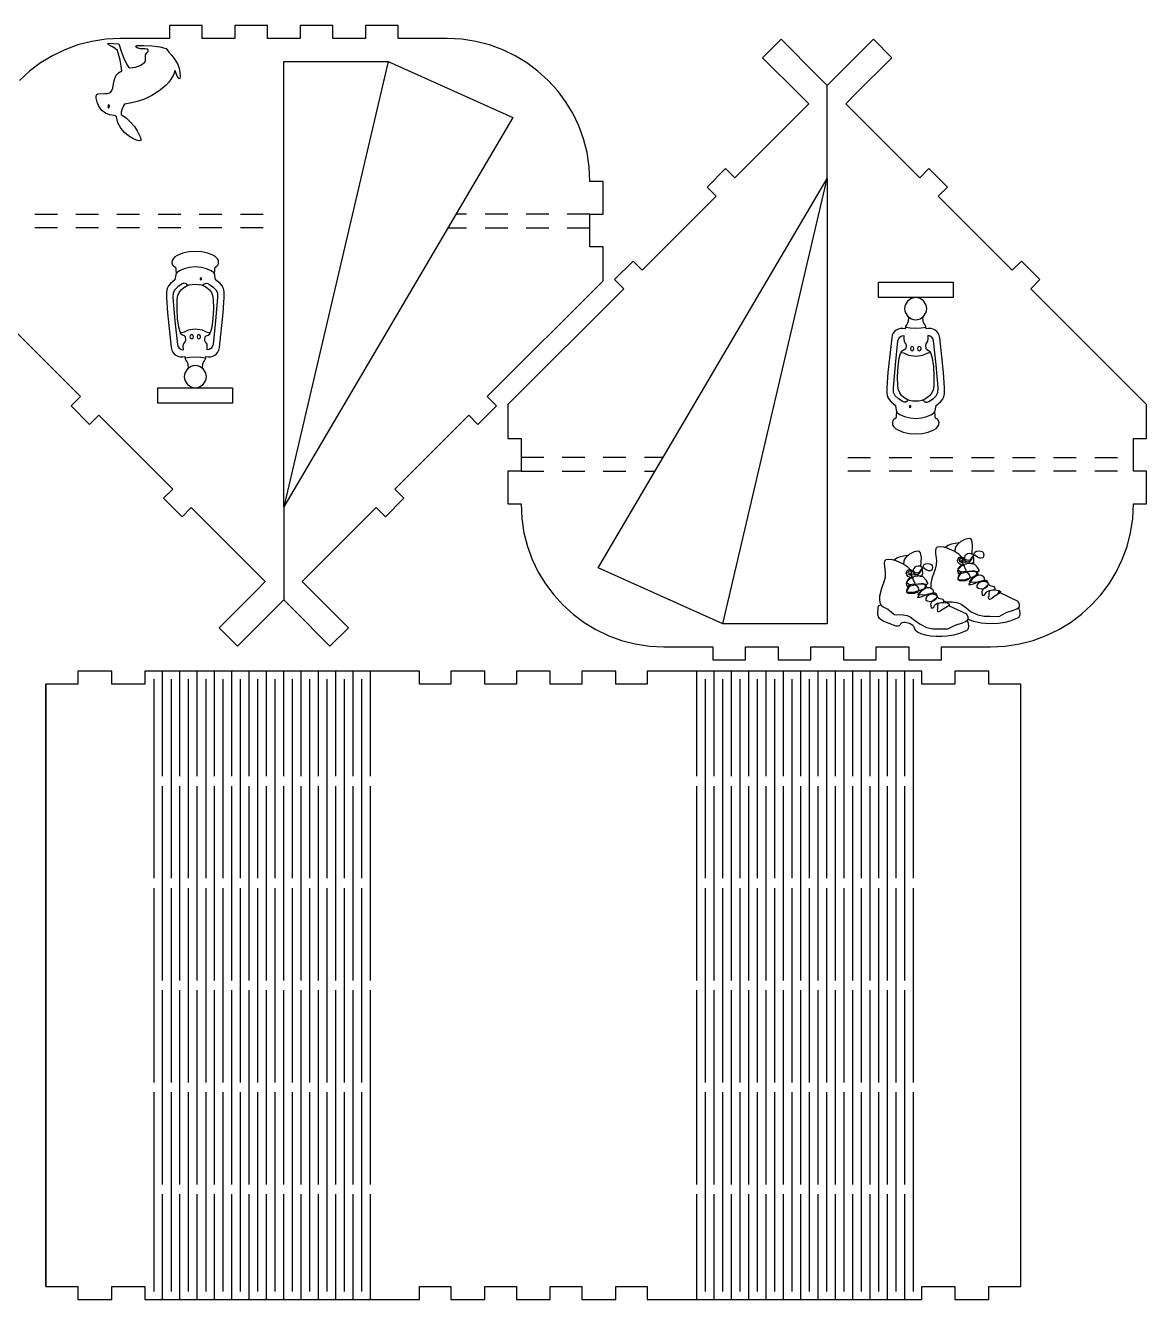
# Model space of a CAD drawing. Header units: millimetres. Extents: x 230 to 670, y 181 to 474.
# Drawn here: x 413.2 to 670.4, y 181.4 to 473.9 of the extents above; entities that cross this region are included whole.
import ezdxf

# ---------------------------------------------------------------- set-up
doc = ezdxf.new("R2010")
doc.units = ezdxf.units.MM
doc.layers.get('0').update_dxf_attribs({"linetype": 'CONTINUOUS', "true_color": 0xffffff})

msp = doc.modelspace()

# ---------------------------------------------------------------- linework, layer by layer
at = {"linetype": 'CONTINUOUS', "true_color": 0xffffff}
for points in [[(542.71, 423.06), (542.71, 430.56), (545.71, 430.56), (545.71, 438.06), (542.71, 438.06), (542.54, 441.42), (542.04, 444.67), (541.23, 447.81), (540.13, 450.83), (538.75, 453.69), (537.11, 456.4), (535.22, 458.92), (533.1, 461.25), (530.77, 463.36), (528.25, 465.25), (525.55, 466.89), (522.68, 468.27), (519.67, 469.38), (516.53, 470.18), (513.27, 470.68), (509.92, 470.85), (498.7, 470.85), (498.7, 473.85), (491.2, 473.85), (491.2, 470.85), (483.7, 470.85), (483.7, 473.85), (476.2, 473.85), (476.2, 470.85), (472.45, 470.85), (468.7, 470.85), (468.7, 473.85), (461.2, 473.85), (461.2, 470.85), (453.7, 470.85), (453.7, 473.85), (446.2, 473.85), (446.2, 470.85), (434.97, 470.85), (431.62, 470.68), (428.36, 470.18), (425.22, 469.38), (422.21, 468.27), (419.34, 466.89), (416.64, 465.25), (414.12, 463.36), (411.79, 461.25)], [(429.88, 458.14), (431.38, 458.2), (432.02, 458.24), (432.67, 458.49), (432.99, 458.89), (433.18, 459.46), (433.45, 460.94), (433.65, 461.71), (433.98, 462.42), (434.5, 463.01), (435.27, 463.41), (435.16, 464.48), (434.9, 465.86), (434.25, 468.1), (433.76, 468.57), (432.99, 469), (432.32, 469.39), (432.14, 469.59), (432.13, 469.79), (434.57, 469.65), (435.17, 467.72), (435.89, 465.94), (436.56, 464.64), (436.82, 464.27), (437.01, 464.14), (438.39, 464.3), (439.63, 464.73), (440.49, 465.33), (440.71, 465.68), (440.75, 466.03), (440.69, 466.66), (440.73, 467.09), (441, 467.57), (441.29, 467.84), (441.34, 468.01), (441.3, 468.27), (441.06, 468.44), (440.6, 468.48), (439.54, 468.47), (438.92, 468.63), (438.56, 468.89), (438.5, 469.14), (438.8, 469.27), (440.31, 469.29), (442.17, 469.19), (444, 468.95), (445.42, 468.55), (446.03, 467.7), (446.72, 466.99), (447.47, 466.07), (448.05, 465.06), (448.43, 464.03), (448.62, 463.01), (448.66, 462.14), (448.59, 461.7), (448.44, 461.61), (448.24, 461.78), (447.81, 462.59), (447.54, 463.48), (447.13, 462.53), (446.62, 461.64), (446.03, 460.83), (445.36, 460.09), (443.85, 458.81), (442.18, 457.77), (440.46, 456.97), (438.77, 456.39), (437.21, 456), (435.89, 455.8), (435.63, 455.42), (435.34, 454.69), (435.13, 453.92), (435.13, 453.45), (436.34, 452.56), (437.36, 451.61), (438.17, 450.63), (438.8, 449.7), (439.54, 448.17), (439.66, 447.68), (439.64, 447.44), (439.28, 447.39), (438.63, 447.55), (437.78, 447.92), (436.83, 448.5), (435.88, 449.29), (435.03, 450.29), (434.38, 451.48), (434.02, 452.89), (433.86, 453.13), (433.51, 453.22), (432.42, 453.35), (431.54, 453.69), (430.68, 454.36), (430.29, 454.86), (429.94, 455.48), (429.64, 456.24), (429.42, 457.16), (429.41, 457.7), (429.55, 457.97), (429.88, 458.14), (429.88, 458.14), (429.88, 458.14), (429.88, 458.14)], [(526.89, 379), (526.89, 371.5), (523.89, 371.5), (523.89, 364), (526.89, 364), (527.06, 360.64), (527.56, 357.39), (528.37, 354.24), (529.47, 351.23), (530.85, 348.37), (532.49, 345.66), (534.38, 343.14), (536.5, 340.81), (538.83, 338.69), (541.35, 336.81), (544.05, 335.16), (546.92, 333.78), (549.93, 332.68), (553.07, 331.87), (556.33, 331.38), (559.68, 331.21), (570.91, 331.21), (570.91, 328.21), (578.41, 328.21), (578.41, 331.21), (585.91, 331.21), (585.91, 328.21), (593.41, 328.21), (593.41, 331.21), (597.16, 331.21), (600.91, 331.21), (600.91, 328.21), (608.41, 328.21), (608.41, 331.21), (615.91, 331.21), (615.91, 328.21), (623.41, 328.21), (623.41, 331.21), (634.63, 331.21), (637.98, 331.38), (641.24, 331.87), (644.38, 332.68), (647.39, 333.78), (650.26, 335.16), (652.96, 336.81), (655.48, 338.69), (657.81, 340.81), (659.93, 343.14), (661.82, 345.66), (663.46, 348.37), (664.84, 351.23), (665.94, 354.24), (666.75, 357.39), (667.25, 360.64), (667.42, 364), (670.42, 364), (670.42, 371.5), (667.42, 371.5), (667.42, 379), (670.42, 379), (670.42, 386.84), (643.84, 413.41), (645.96, 415.53), (641.72, 419.78), (639.6, 417.65), (622.62, 434.63), (624.74, 436.76), (620.5, 441), (618.38, 438.88), (601.4, 455.86), (603.52, 457.98), (612, 466.46), (607.76, 470.71), (601.4, 464.34), (597.16, 460.1), (595.03, 462.22), (586.55, 470.71), (582.31, 466.46), (590.79, 457.98), (592.91, 455.86), (575.93, 438.88), (573.81, 441), (569.57, 436.76), (571.69, 434.63), (554.71, 417.65), (552.59, 419.78), (548.35, 415.53), (550.47, 413.41), (523.89, 386.84), (523.89, 379), (526.89, 379), (526.89, 379), (526.89, 379)], [(472.45, 363.33), (472.45, 465.6), (496.42, 465.6), (472.45, 363.33), (472.45, 363.33), (472.45, 363.33)], [(496.42, 465.6), (525.03, 452.73), (472.45, 363.33), (472.45, 341.96)], [(573.18, 336.46), (544.58, 349.33), (597.16, 438.72), (597.16, 460.1)], [(432.26, 454.9), (432.39, 455.04), (432.43, 455.32), (432.37, 455.59), (432.2, 455.66), (432.09, 455.26), (432.13, 455.01), (432.26, 454.9), (432.26, 454.9), (432.26, 454.9), (432.26, 454.9)], [(597.16, 438.72), (597.16, 336.46), (573.18, 336.46), (597.16, 438.72), (597.16, 438.72), (597.16, 438.72)], [(415.3, 430.56), (420.49, 430.56)], [(424.74, 430.56), (429.93, 430.56)], [(434.17, 430.56), (439.37, 430.56)], [(443.61, 430.56), (448.81, 430.56)], [(453.05, 430.56), (458.25, 430.56)], [(462.49, 430.56), (467.69, 430.56)], [(514.39, 430.56), (511.99, 430.56)], [(523.83, 430.56), (518.63, 430.56)], [(533.27, 430.56), (528.07, 430.56)], [(542.71, 430.56), (537.51, 430.56)], [(420.49, 427.42), (415.3, 427.42)], [(429.93, 427.42), (424.74, 427.42)], [(439.37, 427.42), (434.17, 427.42)], [(448.81, 427.42), (443.61, 427.42)], [(458.25, 427.42), (453.05, 427.42)], [(467.69, 427.42), (462.49, 427.42)], [(510.14, 427.42), (514.39, 427.42)], [(518.63, 427.42), (523.83, 427.42)], [(528.07, 427.42), (533.27, 427.42)], [(537.51, 427.42), (542.71, 427.42)], [(399.18, 415.22), (425.76, 388.65), (423.64, 386.52), (427.88, 382.28), (430, 384.4), (446.98, 367.42), (444.86, 365.3), (449.1, 361.06), (451.22, 363.18), (468.2, 346.2), (466.08, 344.08), (457.6, 335.59), (461.84, 331.35), (468.2, 337.71), (472.45, 341.96), (474.57, 339.84), (483.05, 331.35), (487.29, 335.59), (478.81, 344.08), (476.69, 346.2), (493.67, 363.18), (495.79, 361.06), (500.03, 365.3), (497.91, 367.42), (514.89, 384.4), (517.01, 382.28), (521.25, 386.52), (519.13, 388.65), (545.71, 415.22), (545.71, 423.06), (542.71, 423.06), (542.71, 423.06), (542.71, 423.06)], [(456.46, 416.83), (456.63, 417.5), (456.62, 418), (456.7, 418.35), (457.1, 418.61), (457.38, 418.88), (457.5, 419.34), (457.46, 419.86), (457.24, 420.29), (456.81, 420.7), (456.28, 421.05), (455.04, 421.56), (453.62, 421.86), (452.14, 421.99), (450.67, 421.86), (449.25, 421.56), (448, 421.05), (447.48, 420.7), (447.04, 420.29), (446.83, 419.86), (446.78, 419.34), (446.9, 418.88), (447.18, 418.61), (447.59, 418.35), (447.66, 418), (447.66, 417.5), (447.83, 416.83)], [(453.8, 395.14), (453.88, 396.14), (454.01, 396.55), (454.22, 396.83), (454.49, 397.29), (454.53, 397.88), (455.1, 397.79), (455.64, 397.8), (456.15, 397.92), (456.61, 398.14), (457, 398.46), (457.31, 398.86), (457.54, 399.34), (457.66, 399.9), (458.51, 407.89), (458.75, 411.43), (458.74, 412.69), (458.62, 413.47), (458.27, 414.11), (457.81, 414.59), (456.81, 415.44), (456.54, 416.97), (455.76, 417.55), (454.69, 417.98), (453.45, 418.27), (452.14, 418.44), (450.84, 418.27), (449.59, 417.98), (448.53, 417.55), (447.74, 416.97), (447.48, 415.44), (446.47, 414.59), (446.02, 414.11), (445.66, 413.47), (445.54, 412.69), (445.54, 411.43), (445.77, 407.89), (446.63, 399.9), (446.75, 399.34), (446.97, 398.86), (447.29, 398.46), (447.68, 398.14), (448.13, 397.92), (448.64, 397.8), (449.19, 397.79), (449.76, 397.88), (449.8, 397.29), (450.06, 396.83), (450.28, 396.55), (450.4, 396.14), (450.49, 395.14)], [(453.43, 415.44), (453.57, 415.51), (453.62, 415.66), (453.57, 415.82), (453.43, 415.89), (453.29, 415.82), (453.24, 415.66), (453.29, 415.51), (453.43, 415.44), (453.43, 415.44), (453.43, 415.44), (453.43, 415.44)], [(450.44, 414.19), (450.17, 414.47), (449.86, 414.65), (449.51, 414.68), (449.1, 414.51), (448.1, 413.83), (447.42, 413.2), (447.07, 412.45), (447.02, 411.38), (447.48, 406.07), (448.07, 400.62), (448.24, 400.05), (448.55, 399.66), (448.95, 399.43), (449.4, 399.38), (449.39, 400.15), (449.46, 400.71), (449.65, 401.03), (449.85, 401.26), (449.93, 401.63), (449.86, 402.37), (449.63, 402.62), (449.22, 402.79), (448.85, 403.02), (448.75, 403.19), (448.73, 403.43)], [(452.14, 414.46), (452.86, 414.42), (453.57, 414.28), (454.24, 414.02), (454.85, 413.65), (455.39, 413.17), (455.82, 412.56), (456.12, 411.84), (456.27, 410.99), (456.32, 408.81), (456.19, 406.49), (455.95, 404.56), (455.65, 403.53), (455.45, 403.35), (455.23, 403.29), (454.73, 403.41), (453.77, 403.89), (452.14, 404.13), (450.52, 403.89), (449.55, 403.41), (449.06, 403.29), (448.84, 403.35), (448.64, 403.53), (448.34, 404.56), (448.09, 406.49), (447.97, 408.81), (448.01, 410.99), (448.17, 411.84), (448.47, 412.56), (448.9, 413.17), (449.43, 413.65), (450.05, 414.02), (450.72, 414.28), (451.42, 414.42), (452.14, 414.46), (452.14, 414.46), (452.14, 414.46), (452.14, 414.46)], [(453.84, 414.19), (454.12, 414.47), (454.43, 414.65), (454.78, 414.68), (455.19, 414.51), (456.19, 413.83), (456.86, 413.2), (457.22, 412.45), (457.27, 411.38), (456.8, 406.07), (456.21, 400.62), (456.04, 400.05), (455.73, 399.66), (455.33, 399.43), (454.89, 399.38), (454.9, 400.15), (454.83, 400.71), (454.63, 401.03), (454.43, 401.26), (454.36, 401.63), (454.42, 402.37), (454.66, 402.62), (455.06, 402.79), (455.43, 403.02), (455.54, 403.19), (455.56, 403.43)], [(608.89, 414.9), (626.02, 414.9), (626.02, 411.37), (608.89, 411.37), (608.89, 414.9), (608.89, 414.9), (608.89, 414.9)], [(617.46, 411.37), (616.95, 411.31), (616.47, 411.17), (615.67, 410.62), (615.12, 409.82), (614.98, 409.34), (614.92, 408.83), (614.98, 408.32), (615.12, 407.85), (615.67, 407.04), (616.47, 406.5), (616.95, 406.35), (617.46, 406.3), (617.97, 406.35), (618.44, 406.5), (619.25, 407.04), (619.79, 407.85), (619.94, 408.32), (619.99, 408.83), (619.94, 409.34), (619.79, 409.82), (619.25, 410.62), (618.44, 411.17), (617.97, 411.31), (617.46, 411.37), (617.46, 411.37), (617.46, 411.37), (617.46, 411.37)], [(615.8, 406.92), (615.72, 405.91), (615.59, 405.51), (615.38, 405.23), (615.11, 404.76), (615.07, 404.18), (614.5, 404.27), (613.96, 404.25), (613.45, 404.13), (612.99, 403.91), (612.6, 403.6), (612.29, 403.2), (612.06, 402.72), (611.94, 402.15), (611.09, 394.17), (610.85, 390.63), (610.86, 389.36), (610.98, 388.59), (611.33, 387.95), (611.79, 387.47), (612.79, 386.61), (613.06, 385.09), (613.84, 384.51), (614.91, 384.08), (616.15, 383.79), (617.46, 383.62), (618.76, 383.79), (620.01, 384.08), (621.07, 384.51), (621.86, 385.09), (622.12, 386.61), (623.13, 387.47), (623.59, 387.95), (623.94, 388.59), (624.06, 389.36), (624.06, 390.63), (623.83, 394.17), (622.97, 402.15), (622.85, 402.72), (622.63, 403.2), (622.31, 403.6), (621.92, 403.91), (621.47, 404.13), (620.96, 404.25), (620.41, 404.27), (619.84, 404.18), (619.8, 404.76), (619.54, 405.23), (619.33, 405.51), (619.2, 405.91), (619.12, 406.92)], [(615.08, 404.58), (616.19, 404.41), (617.46, 404.36), (618.73, 404.41), (619.83, 404.58)], [(451.32, 401.91), (451.63, 402.06), (451.74, 402.4), (451.63, 402.73), (451.32, 402.89), (451.01, 402.74), (450.9, 402.4), (451.01, 402.06), (451.32, 401.91), (451.32, 401.91), (451.32, 401.91), (451.32, 401.91)], [(452.96, 401.91), (453.27, 402.06), (453.37, 402.4), (453.27, 402.73), (452.96, 402.89), (452.65, 402.74), (452.54, 402.4), (452.64, 402.06), (452.96, 401.91), (452.96, 401.91), (452.96, 401.91), (452.96, 401.91)], [(615.76, 387.87), (615.48, 387.59), (615.17, 387.4), (614.82, 387.37), (614.41, 387.55), (613.41, 388.23), (612.74, 388.85), (612.38, 389.61), (612.33, 390.68), (612.8, 395.98), (613.39, 401.44), (613.56, 402.01), (613.87, 402.4), (614.27, 402.62), (614.72, 402.68), (614.7, 401.91), (614.77, 401.35), (614.97, 401.02), (615.17, 400.8), (615.24, 400.42), (615.18, 399.69), (614.94, 399.44), (614.54, 399.26), (614.17, 399.04), (614.06, 398.87), (614.04, 398.63)], [(619.16, 387.87), (619.43, 387.59), (619.74, 387.4), (620.1, 387.37), (620.5, 387.55), (621.5, 388.23), (622.18, 388.85), (622.53, 389.61), (622.58, 390.68), (622.12, 395.98), (621.53, 401.44), (621.36, 402.01), (621.05, 402.4), (620.65, 402.62), (620.2, 402.68), (620.21, 401.91), (620.14, 401.35), (619.95, 401.02), (619.75, 400.8), (619.67, 400.42), (619.74, 399.69), (619.97, 399.44), (620.38, 399.26), (620.75, 399.04), (620.85, 398.87), (620.88, 398.63)], [(617.46, 387.6), (616.74, 387.64), (616.03, 387.78), (615.36, 388.04), (614.75, 388.41), (614.21, 388.89), (613.78, 389.49), (613.48, 390.22), (613.33, 391.06), (613.28, 393.25), (613.41, 395.57), (613.65, 397.5), (613.95, 398.53), (614.15, 398.71), (614.37, 398.77), (614.87, 398.64), (615.83, 398.17), (617.46, 397.93), (619.08, 398.17), (620.05, 398.64), (620.54, 398.77), (620.77, 398.71), (620.96, 398.53), (621.26, 397.5), (621.51, 395.57), (621.63, 393.25), (621.59, 391.06), (621.44, 390.22), (621.13, 389.49), (620.7, 388.89), (620.17, 388.41), (619.56, 388.04), (618.88, 387.78), (618.18, 387.64), (617.46, 387.6), (617.46, 387.6), (617.46, 387.6), (617.46, 387.6)], [(616.64, 400.15), (616.33, 400), (616.23, 399.66), (616.33, 399.32), (616.64, 399.17), (616.95, 399.32), (617.06, 399.66), (616.96, 400), (616.64, 400.15), (616.64, 400.15), (616.64, 400.15), (616.64, 400.15)], [(618.28, 400.15), (617.97, 400), (617.86, 399.66), (617.97, 399.32), (618.28, 399.17), (618.59, 399.32), (618.7, 399.66), (618.6, 400), (618.28, 400.15), (618.28, 400.15), (618.28, 400.15), (618.28, 400.15)], [(452.14, 390.69), (452.65, 390.74), (453.13, 390.89), (453.93, 391.43), (454.48, 392.24), (454.62, 392.71), (454.68, 393.22), (454.62, 393.73), (454.48, 394.21), (453.93, 395.01), (453.13, 395.56), (452.65, 395.71), (452.14, 395.76), (451.63, 395.71), (451.16, 395.56), (450.35, 395.01), (449.81, 394.21), (449.66, 393.73), (449.61, 393.22), (449.66, 392.71), (449.81, 392.24), (450.35, 391.43), (451.16, 390.89), (451.63, 390.74), (452.14, 390.69), (452.14, 390.69), (452.14, 390.69), (452.14, 390.69)], [(454.52, 397.47), (453.41, 397.65), (452.14, 397.7), (450.87, 397.65), (449.77, 397.47)], [(460.71, 387.15), (443.58, 387.15), (443.58, 390.69), (460.71, 390.69), (460.71, 387.15), (460.71, 387.15), (460.71, 387.15)], [(616.17, 386.62), (616.03, 386.55), (615.98, 386.39), (616.03, 386.24), (616.17, 386.17), (616.31, 386.24), (616.36, 386.39), (616.31, 386.55), (616.17, 386.62), (616.17, 386.62), (616.17, 386.62), (616.17, 386.62)], [(613.14, 385.23), (612.97, 384.55), (612.98, 384.06), (612.9, 383.71), (612.5, 383.45), (612.22, 383.18), (612.1, 382.72), (612.14, 382.2), (612.36, 381.77), (612.8, 381.36), (613.32, 381.01), (614.57, 380.5), (615.98, 380.2), (617.46, 380.07), (618.93, 380.2), (620.35, 380.5), (621.6, 381.01), (622.12, 381.36), (622.56, 381.77), (622.77, 382.2), (622.82, 382.72), (622.7, 383.18), (622.42, 383.45), (622.01, 383.71), (621.94, 384.06), (621.94, 384.55), (621.77, 385.23)], [(532.09, 374.64), (526.89, 374.64)], [(541.53, 374.64), (536.33, 374.64)], [(550.97, 374.64), (545.77, 374.64)], [(559.46, 374.64), (555.21, 374.64)], [(601.91, 374.64), (607.11, 374.64)], [(611.35, 374.64), (616.55, 374.64)], [(620.79, 374.64), (625.99, 374.64)], [(630.23, 374.64), (635.43, 374.64)], [(639.67, 374.64), (644.87, 374.64)], [(649.11, 374.64), (654.31, 374.64)], [(658.55, 374.64), (663.75, 374.64)], [(526.89, 371.5), (532.09, 371.5)], [(536.33, 371.5), (541.53, 371.5)], [(545.77, 371.5), (550.97, 371.5)], [(555.21, 371.5), (557.61, 371.5)], [(607.11, 371.5), (601.91, 371.5)], [(616.55, 371.5), (611.35, 371.5)], [(625.99, 371.5), (620.79, 371.5)], [(635.43, 371.5), (630.23, 371.5)], [(644.87, 371.5), (639.67, 371.5)], [(654.31, 371.5), (649.11, 371.5)], [(663.75, 371.5), (658.55, 371.5)], [(627.96, 351.89), (627.42, 352.41), (626.25, 353.17), (624.7, 353.87), (623.87, 354.09), (623.04, 354.17), (622.38, 354.06), (622.06, 353.76), (621.97, 353.27), (622.03, 352.64), (622.22, 351), (622.17, 350.05), (621.9, 349.03), (621.17, 346.91), (620.93, 345.78), (620.89, 344.74)], [(627.36, 355.06), (625.65, 354.76), (624.85, 354.45), (624.27, 354)], [(630.4, 352.5), (630.51, 354.65), (630.32, 355.67), (630.11, 355.98), (629.8, 356.1), (628.85, 355.9), (627.81, 355.38), (626.93, 354.64), (626.64, 354.22), (626.5, 353.78), (626.42, 353.07)], [(616.2, 348.99), (615.67, 349.51), (614.49, 350.27), (612.94, 350.97), (612.11, 351.19), (611.28, 351.27), (610.63, 351.17), (610.3, 350.86), (610.21, 350.37), (610.27, 349.74), (610.46, 348.1), (610.41, 347.15), (610.15, 346.14), (609.58, 344.57), (609.17, 342.86), (609.12, 342.06), (609.21, 341.36), (609.5, 340.79), (610.01, 340.41), (611.03, 339.86), (612.27, 338.82), (612.59, 338.63), (613.02, 338.57), (614.13, 338.59), (615.46, 338.41), (616.16, 338.11), (616.88, 337.58), (618.46, 336.37), (619.96, 335.67), (621.39, 335.36), (622.77, 335.36), (624.85, 335.3), (626.49, 336.17), (628.16, 336.72), (628.91, 337), (629.43, 337.38), (629.51, 337.66), (629.48, 338.02), (629.19, 338.69), (625.08, 340.65)], [(615.6, 352.16), (613.89, 351.86), (613.09, 351.55), (612.51, 351.1)], [(618.64, 349.61), (618.75, 351.75), (618.57, 352.77), (618.36, 353.08), (618.05, 353.2), (617.1, 353), (616.05, 352.48), (615.17, 351.74), (614.89, 351.32), (614.75, 350.88), (614.66, 350.17)], [(633.88, 345.27), (633.72, 345.13), (632.9, 344.48), (632.64, 343.93), (632.74, 343.04), (633.13, 343.09), (633.35, 343.23), (633.62, 343.66), (633.83, 343.89), (634.19, 344.08), (634.79, 344.22), (635.7, 344.28), (636.54, 344.17), (636.91, 343.9), (636.86, 343.57), (636.41, 343.27), (635.48, 342.75), (634.82, 342.26), (634.39, 342.08), (634.26, 342.2), (634.17, 342.5), (634.32, 342.91), (634.32, 343.45), (634.4, 343.94), (634.54, 344.1), (634.78, 344.18), (635.53, 344.38), (635.67, 344.53), (635.69, 344.68), (635.48, 344.95), (635.17, 345.08), (634.53, 345.19), (634.31, 345.38), (634.22, 345.62), (633.98, 345.9), (633.36, 346.17), (632.73, 346.17), (632.17, 345.98), (631.74, 345.66), (631.5, 345.28), (631.51, 344.92), (631.83, 344.64), (632.54, 344.52), (633.23, 344.67), (633.82, 345.07), (634.12, 345.61), (634.11, 345.89), (633.95, 346.18), (633.57, 346.41), (633.07, 346.44), (631.85, 346.1), (630.62, 345.62), (630.09, 345.46), (629.67, 345.43), (630.08, 346.24), (630.62, 347.05), (630.92, 347.35), (631.34, 347.57), (631.81, 347.69), (632.28, 347.71), (632.71, 347.61), (633.03, 347.37), (633.19, 346.98), (633.15, 346.42), (632.65, 346.19), (631.63, 346.04), (630.01, 345.96), (629.79, 346.09), (629.85, 346.32), (630.5, 346.94), (631.75, 347.8), (631.68, 348.19), (631.41, 348.43), (631.01, 348.55), (630.52, 348.59), (628.79, 348.45), (629.17, 348.35), (629.51, 348.1), (629.75, 347.75), (629.85, 347.35), (629.76, 346.95), (629.43, 346.6), (628.83, 346.36), (627.89, 346.26), (627.52, 346.33), (627.3, 346.5), (627.2, 346.76), (627.2, 347.07), (627.4, 347.73), (627.68, 348.24), (627.93, 348.39), (628.39, 348.48), (629.67, 348.55), (631.78, 348.5), (631.98, 348.57), (631.99, 348.78), (631.62, 349.43), (631.01, 350.08), (630.48, 350.38), (629.09, 350.27), (628.12, 349.99), (627.49, 349.59), (627.15, 349.13), (627.03, 348.68), (627.09, 348.29), (627.25, 348.03), (627.45, 347.95), (628.68, 348.27), (628.95, 348.44), (629.06, 348.62), (628.94, 348.99), (628.69, 349.39), (628.47, 349.99), (628.55, 349.99), (628.58, 349.8), (628.18, 349.85), (627.5, 350.23), (627.14, 350.64), (627.05, 351.05), (627.16, 351.41), (627.39, 351.7), (627.69, 351.87), (627.99, 351.89), (628.22, 351.72), (628.76, 350.99), (629.14, 350.76), (629.51, 350.68), (630.04, 350.39), (630.4, 350.22), (630.64, 350.31), (630.78, 350.59), (630.83, 350.99), (630.71, 352.3), (630.21, 352.59), (629.75, 352.66), (629.33, 352.57), (629, 352.36), (628.75, 352.09), (628.62, 351.79), (628.63, 351.52), (628.79, 351.33), (629.22, 351.15), (629.58, 351.11), (629.89, 351.2), (630.16, 351.38), (630.6, 351.97), (630.97, 352.68), (631.19, 352.98), (631.47, 353.15), (632.11, 353.23), (632.67, 353.07), (632.96, 352.85), (633.08, 352.31), (633.02, 351.92), (632.82, 351.67), (632.51, 351.56), (632.15, 351.57), (631.76, 351.7), (631.38, 351.93), (631.06, 352.27), (631.2, 352.24), (630.79, 352.13), (630.51, 351.84), (630.16, 351.12), (629.94, 350.85), (629.63, 350.67), (628.89, 350.56), (628.19, 350.73), (627.93, 350.9), (627.78, 351.12)], [(631.25, 348.49), (631.42, 348.13), (631.4, 347.83), (631.23, 347.58), (630.97, 347.38), (629.93, 346.99), (629.15, 346.71), (628.81, 346.59), (628.27, 346.54), (627.53, 346.55), (627.18, 346.69), (627.22, 347.07), (627.68, 347.82), (628.03, 348.17), (627.26, 348.75), (627.17, 348.9), (627.22, 349.08), (627.62, 349.5), (628.35, 350.13), (628.33, 350.86), (628.21, 351.3), (628.03, 351.51), (627.82, 351.52), (627.47, 351.23), (627.4, 351.02), (627.45, 350.85), (628.13, 350.46), (628.15, 350.55)], [(622.13, 342.37), (621.96, 342.23), (621.14, 341.58), (620.88, 341.03), (620.99, 340.14), (621.37, 340.19), (621.59, 340.33), (621.86, 340.76), (622.07, 340.99), (622.43, 341.19), (623.03, 341.33), (623.94, 341.38), (624.78, 341.27), (625.15, 341), (625.1, 340.67), (624.66, 340.37), (623.73, 339.85), (623.06, 339.36), (622.64, 339.18), (622.5, 339.3), (622.42, 339.6), (622.56, 340.01), (622.56, 340.55), (622.64, 341.04), (622.78, 341.2), (623.02, 341.28), (623.78, 341.49), (623.91, 341.63), (623.93, 341.78), (623.73, 342.05), (623.41, 342.18), (622.77, 342.29), (622.55, 342.48), (622.46, 342.73), (622.23, 343), (621.6, 343.27), (620.97, 343.27), (620.41, 343.08), (619.98, 342.76), (619.74, 342.38), (619.75, 342.02), (620.07, 341.75), (620.78, 341.62), (621.47, 341.77), (622.06, 342.17), (622.37, 342.71), (622.35, 343), (622.19, 343.28), (621.81, 343.51), (621.31, 343.54), (620.1, 343.2), (618.86, 342.72), (618.33, 342.56), (617.91, 342.53), (618.32, 343.35), (618.86, 344.15), (619.17, 344.45), (619.58, 344.67), (620.05, 344.79), (620.53, 344.81), (620.95, 344.71), (621.27, 344.47), (621.44, 344.08), (621.39, 343.53), (620.9, 343.3), (619.87, 343.14), (618.25, 343.06), (618.03, 343.19), (618.09, 343.43), (618.74, 344.04), (620, 344.9), (619.92, 345.29), (619.65, 345.53), (619.25, 345.65), (618.77, 345.69), (617.03, 345.55), (617.42, 345.45), (617.75, 345.21), (617.99, 344.86), (618.09, 344.46), (618, 344.05), (617.68, 343.71), (617.07, 343.46), (616.14, 343.36), (615.76, 343.43), (615.54, 343.61), (615.44, 343.86), (615.45, 344.17), (615.64, 344.83), (615.92, 345.34), (616.17, 345.49), (616.63, 345.58), (617.91, 345.65), (620.03, 345.6), (620.22, 345.67), (620.24, 345.88), (619.87, 346.53), (619.25, 347.18), (618.72, 347.48), (617.33, 347.37), (616.36, 347.09), (615.73, 346.69), (615.39, 346.23), (615.28, 345.78), (615.33, 345.39), (615.49, 345.13), (615.69, 345.05), (616.92, 345.37), (617.19, 345.54), (617.3, 345.72), (617.18, 346.09), (616.93, 346.49), (616.71, 347.09), (616.8, 347.09), (616.82, 346.9), (616.42, 346.95), (615.74, 347.33), (615.38, 347.75), (615.29, 348.15), (615.4, 348.51), (615.63, 348.8), (615.93, 348.97), (616.23, 348.99), (616.46, 348.82), (617.01, 348.09), (617.38, 347.86), (617.75, 347.78), (618.28, 347.49), (618.64, 347.32), (618.88, 347.41), (619.02, 347.7), (619.08, 348.1), (618.95, 349.4), (618.45, 349.69), (617.99, 349.76), (617.58, 349.67), (617.24, 349.46), (617, 349.19), (616.87, 348.89), (616.87, 348.63), (617.03, 348.43), (617.46, 348.25), (617.83, 348.21), (618.14, 348.3), (618.4, 348.48), (618.84, 349.07), (619.21, 349.78), (619.43, 350.08), (619.71, 350.25), (620.35, 350.33), (620.92, 350.18), (621.2, 349.95), (621.32, 349.41), (621.26, 349.02), (621.06, 348.78), (620.76, 348.66), (620.39, 348.67), (620, 348.8), (619.62, 349.03), (619.3, 349.37), (619.45, 349.34), (619.03, 349.23), (618.75, 348.94), (618.4, 348.23), (618.18, 347.95), (617.87, 347.77), (617.13, 347.66), (616.43, 347.83), (616.18, 348.01), (616.02, 348.23)], [(619.49, 345.59), (619.66, 345.24), (619.64, 344.93), (619.48, 344.68), (619.22, 344.48), (618.17, 344.09), (617.4, 343.81), (617.05, 343.69), (616.51, 343.64), (615.77, 343.65), (615.42, 343.79), (615.47, 344.17), (615.92, 344.92), (616.27, 345.27), (615.5, 345.85), (615.41, 346), (615.47, 346.18), (615.86, 346.6), (616.59, 347.23), (616.57, 347.96), (616.46, 348.41), (616.27, 348.61), (616.06, 348.63), (615.71, 348.33), (615.64, 348.12), (615.7, 347.95), (616.38, 347.56), (616.4, 347.66)], [(623.93, 341.78), (624.25, 341.59), (624.69, 341.52), (625.83, 341.51), (627.2, 341.32), (627.92, 341.01), (628.63, 340.48), (630.21, 339.27), (631.71, 338.56), (633.15, 338.26), (634.53, 338.26), (636.6, 338.2), (638.24, 339.07), (639.92, 339.62), (640.66, 339.9), (641.19, 340.28), (641.27, 340.56), (641.24, 340.92), (640.95, 341.59), (636.7, 343.68), (636.5, 343.81), (636.38, 343.77), (636.41, 343.27)], [(629.3, 337.26), (629.52, 336.63), (629.59, 335.9), (629.4, 335.22), (629.18, 334.96), (628.86, 334.79), (627.26, 334.21), (626.11, 333.89), (624.69, 333.65), (623.42, 333.56), (622.13, 333.58), (620.87, 333.69), (619.7, 333.9), (618.69, 334.2), (617.88, 334.58), (617.35, 335.04), (617.14, 335.58), (617.04, 335.86), (616.8, 336.12), (616.01, 336.57), (615.07, 336.8), (614.65, 336.81), (614.3, 336.71), (613.69, 336.02), (613.42, 335.94), (612.97, 335.98), (611.34, 336.54), (610, 337.11), (609.52, 337.38), (609.16, 337.69), (608.91, 338.11), (608.78, 338.66), (608.81, 340.4), (609.01, 340.69), (609.44, 340.87)], [(641.06, 340.15), (641.28, 339.53), (641.34, 338.8), (641.16, 338.12), (640.94, 337.86), (640.62, 337.69), (639.02, 337.11), (637.87, 336.79), (636.45, 336.55), (634.47, 336.46), (632.5, 336.61), (630.78, 336.99), (630.07, 337.25), (629.51, 337.57)], [(440.57, 325.65), (440.57, 322.65), (433.02, 322.65), (433.02, 325.65), (425.22, 325.65), (425.22, 322.65), (417.87, 322.65), (417.87, 184.36), (425.22, 184.36), (425.22, 181.36), (433.02, 181.36), (433.02, 184.36), (440.57, 184.36), (440.57, 181.36), (503.61, 181.36), (503.61, 184.36), (510.81, 184.36), (510.81, 181.36), (518.61, 181.36), (518.61, 184.36), (525.81, 184.36), (525.81, 181.36), (533.61, 181.36), (533.61, 184.36), (540.81, 184.36), (540.81, 181.36), (548.61, 181.36), (548.61, 184.36), (555.81, 184.36), (555.81, 181.36), (618.86, 181.36), (618.86, 184.36), (626.41, 184.36), (626.41, 181.36), (634.21, 181.36), (634.21, 184.36), (641.56, 184.36), (641.56, 322.65), (634.21, 322.65), (634.21, 325.65), (626.41, 325.65), (626.41, 322.65), (618.86, 322.65), (618.86, 325.65), (555.81, 325.65), (555.81, 322.65), (548.61, 322.65), (548.61, 325.65), (540.81, 325.65), (540.81, 322.65), (533.61, 322.65), (533.61, 325.65), (525.81, 325.65), (525.81, 322.65), (518.61, 322.65), (518.61, 325.65), (510.81, 325.65), (510.81, 322.65), (503.61, 322.65), (503.61, 325.65), (440.57, 325.65), (440.57, 325.65), (440.57, 325.65)], [(444.54, 325.65), (444.54, 301.48)], [(448.51, 325.65), (448.51, 301.48)], [(452.49, 325.65), (452.49, 301.48)], [(456.46, 325.65), (456.46, 301.48)], [(460.44, 325.65), (460.44, 301.48)], [(464.41, 325.65), (464.41, 301.48)], [(468.39, 325.65), (468.39, 301.48)], [(472.36, 325.65), (472.36, 301.48)], [(476.34, 325.65), (476.34, 301.48)], [(480.31, 325.65), (480.31, 301.48)], [(484.29, 325.65), (484.29, 301.48)], [(488.27, 325.65), (488.27, 301.48)], [(492.24, 325.65), (492.24, 301.48)], [(567.19, 325.65), (567.19, 301.48)], [(571.16, 325.65), (571.16, 301.48)], [(575.14, 325.65), (575.14, 301.48)], [(579.11, 325.65), (579.11, 301.48)], [(583.09, 325.65), (583.09, 301.48)], [(587.06, 325.65), (587.06, 301.48)], [(591.04, 325.65), (591.04, 301.48)], [(595.01, 325.65), (595.01, 301.48)], [(598.99, 325.65), (598.99, 301.48)], [(602.96, 325.65), (602.96, 301.48)], [(606.94, 325.65), (606.94, 301.48)], [(610.91, 325.65), (610.91, 301.48)], [(614.89, 325.65), (614.89, 301.48)], [(417.87, 184.36), (417.87, 322.65)], [(442.59, 323.78), (442.59, 278.06)], [(446.57, 323.78), (446.57, 278.06)], [(450.54, 323.78), (450.54, 278.06)], [(454.52, 323.78), (454.52, 278.06)], [(458.49, 323.78), (458.49, 278.06)], [(462.47, 323.78), (462.47, 278.06)], [(466.44, 323.78), (466.44, 278.06)], [(470.42, 323.78), (470.42, 278.06)], [(474.39, 323.78), (474.39, 278.06)], [(478.37, 323.78), (478.37, 278.06)], [(482.34, 323.78), (482.34, 278.06)], [(486.32, 323.78), (486.32, 278.06)], [(490.29, 323.78), (490.29, 278.06)], [(569.13, 323.78), (569.13, 278.06)], [(573.11, 323.78), (573.11, 278.06)], [(577.08, 323.78), (577.08, 278.06)], [(581.06, 323.78), (581.06, 278.06)], [(585.03, 323.78), (585.03, 278.06)], [(589.01, 323.78), (589.01, 278.06)], [(592.98, 323.78), (592.98, 278.06)], [(596.96, 323.78), (596.96, 278.06)], [(600.94, 323.78), (600.94, 278.06)], [(604.91, 323.78), (604.91, 278.06)], [(608.89, 323.78), (608.89, 278.06)], [(612.86, 323.78), (612.86, 278.06)], [(616.84, 323.78), (616.84, 278.06)], [(444.54, 299.23), (444.54, 254.63)], [(448.51, 299.23), (448.51, 254.63)], [(452.49, 299.23), (452.49, 254.63)], [(456.46, 299.23), (456.46, 254.63)], [(460.44, 299.23), (460.44, 254.63)], [(464.41, 299.23), (464.41, 254.63)], [(468.39, 299.23), (468.39, 254.63)], [(472.36, 299.23), (472.36, 254.63)], [(476.34, 299.23), (476.34, 254.63)], [(480.31, 299.23), (480.31, 254.63)], [(484.29, 299.23), (484.29, 254.63)], [(488.27, 299.23), (488.27, 254.63)], [(492.24, 299.23), (492.24, 254.63)], [(567.19, 299.23), (567.19, 254.63)], [(571.16, 299.23), (571.16, 254.63)], [(575.14, 299.23), (575.14, 254.63)], [(579.11, 299.23), (579.11, 254.63)], [(583.09, 299.23), (583.09, 254.63)], [(587.06, 299.23), (587.06, 254.63)], [(591.04, 299.23), (591.04, 254.63)], [(595.01, 299.23), (595.01, 254.63)], [(598.99, 299.23), (598.99, 254.63)], [(602.96, 299.23), (602.96, 254.63)], [(606.94, 299.23), (606.94, 254.63)], [(610.91, 299.23), (610.91, 254.63)], [(614.89, 299.23), (614.89, 254.63)], [(442.59, 275.81), (442.59, 231.21)], [(446.57, 275.81), (446.57, 231.21)], [(450.54, 275.81), (450.54, 231.21)], [(454.52, 275.81), (454.52, 231.21)], [(458.49, 275.81), (458.49, 231.21)], [(462.47, 275.81), (462.47, 231.21)], [(466.44, 275.81), (466.44, 231.21)], [(470.42, 275.81), (470.42, 231.21)], [(474.39, 275.81), (474.39, 231.21)], [(478.37, 275.81), (478.37, 231.21)], [(482.34, 275.81), (482.34, 231.21)], [(486.32, 275.81), (486.32, 231.21)], [(490.29, 275.81), (490.29, 231.21)], [(569.13, 275.81), (569.13, 231.21)], [(573.11, 275.81), (573.11, 231.21)], [(577.08, 275.81), (577.08, 231.21)], [(581.06, 275.81), (581.06, 231.21)], [(585.03, 275.81), (585.03, 231.21)], [(589.01, 275.81), (589.01, 231.21)], [(592.98, 275.81), (592.98, 231.21)], [(596.96, 275.81), (596.96, 231.21)], [(600.94, 275.81), (600.94, 231.21)], [(604.91, 275.81), (604.91, 231.21)], [(608.89, 275.81), (608.89, 231.21)], [(612.86, 275.81), (612.86, 231.21)], [(616.84, 275.81), (616.84, 231.21)], [(444.54, 252.38), (444.54, 207.78)], [(448.51, 252.38), (448.51, 207.78)], [(452.49, 252.38), (452.49, 207.78)], [(456.46, 252.38), (456.46, 207.78)], [(460.44, 252.38), (460.44, 207.78)], [(464.41, 252.38), (464.41, 207.78)], [(468.39, 252.38), (468.39, 207.78)], [(472.36, 252.38), (472.36, 207.78)], [(476.34, 252.38), (476.34, 207.78)], [(480.31, 252.38), (480.31, 207.78)], [(484.29, 252.38), (484.29, 207.78)], [(488.27, 252.38), (488.27, 207.78)], [(492.24, 252.38), (492.24, 207.78)], [(567.19, 252.38), (567.19, 207.78)], [(571.16, 252.38), (571.16, 207.78)], [(575.14, 252.38), (575.14, 207.78)], [(579.11, 252.38), (579.11, 207.78)], [(583.09, 252.38), (583.09, 207.78)], [(587.06, 252.38), (587.06, 207.78)], [(591.04, 252.38), (591.04, 207.78)], [(595.01, 252.38), (595.01, 207.78)], [(598.99, 252.38), (598.99, 207.78)], [(602.96, 252.38), (602.96, 207.78)], [(606.94, 252.38), (606.94, 207.78)], [(610.91, 252.38), (610.91, 207.78)], [(614.89, 252.38), (614.89, 207.78)], [(442.59, 228.96), (442.59, 183.23)], [(446.57, 228.96), (446.57, 183.23)], [(450.54, 228.96), (450.54, 183.23)], [(454.52, 228.96), (454.52, 183.23)], [(458.49, 228.96), (458.49, 183.23)], [(462.47, 228.96), (462.47, 183.23)], [(466.44, 228.96), (466.44, 183.23)], [(470.42, 228.96), (470.42, 183.23)], [(474.39, 228.96), (474.39, 183.23)], [(478.37, 228.96), (478.37, 183.23)], [(482.34, 228.96), (482.34, 183.23)], [(486.32, 228.96), (486.32, 183.23)], [(490.29, 228.96), (490.29, 183.23)], [(569.13, 228.96), (569.13, 183.23)], [(573.11, 228.96), (573.11, 183.23)], [(577.08, 228.96), (577.08, 183.23)], [(581.06, 228.96), (581.06, 183.23)], [(585.03, 228.96), (585.03, 183.23)], [(589.01, 228.96), (589.01, 183.23)], [(592.98, 228.96), (592.98, 183.23)], [(596.96, 228.96), (596.96, 183.23)], [(600.94, 228.96), (600.94, 183.23)], [(604.91, 228.96), (604.91, 183.23)], [(608.89, 228.96), (608.89, 183.23)], [(612.86, 228.96), (612.86, 183.23)], [(616.84, 228.96), (616.84, 183.23)], [(444.54, 205.53), (444.54, 181.36)], [(448.51, 205.53), (448.51, 181.36)], [(452.49, 205.53), (452.49, 181.36)], [(456.46, 205.53), (456.46, 181.36)], [(460.44, 205.53), (460.44, 181.36)], [(464.41, 205.53), (464.41, 181.36)], [(468.39, 205.53), (468.39, 181.36)], [(472.36, 205.53), (472.36, 181.36)], [(476.34, 205.53), (476.34, 181.36)], [(480.31, 205.53), (480.31, 181.36)], [(484.29, 205.53), (484.29, 181.36)], [(488.27, 205.53), (488.27, 181.36)], [(492.24, 205.53), (492.24, 181.36)], [(567.19, 205.53), (567.19, 181.36)], [(571.16, 205.53), (571.16, 181.36)], [(575.14, 205.53), (575.14, 181.36)], [(579.11, 205.53), (579.11, 181.36)], [(583.09, 205.53), (583.09, 181.36)], [(587.06, 205.53), (587.06, 181.36)], [(591.04, 205.53), (591.04, 181.36)], [(595.01, 205.53), (595.01, 181.36)], [(598.99, 205.53), (598.99, 181.36)], [(602.96, 205.53), (602.96, 181.36)], [(606.94, 205.53), (606.94, 181.36)], [(610.91, 205.53), (610.91, 181.36)], [(614.89, 205.53), (614.89, 181.36)]]:
    msp.add_lwpolyline(points, dxfattribs=at)

doc.saveas('drawing.dxf')
